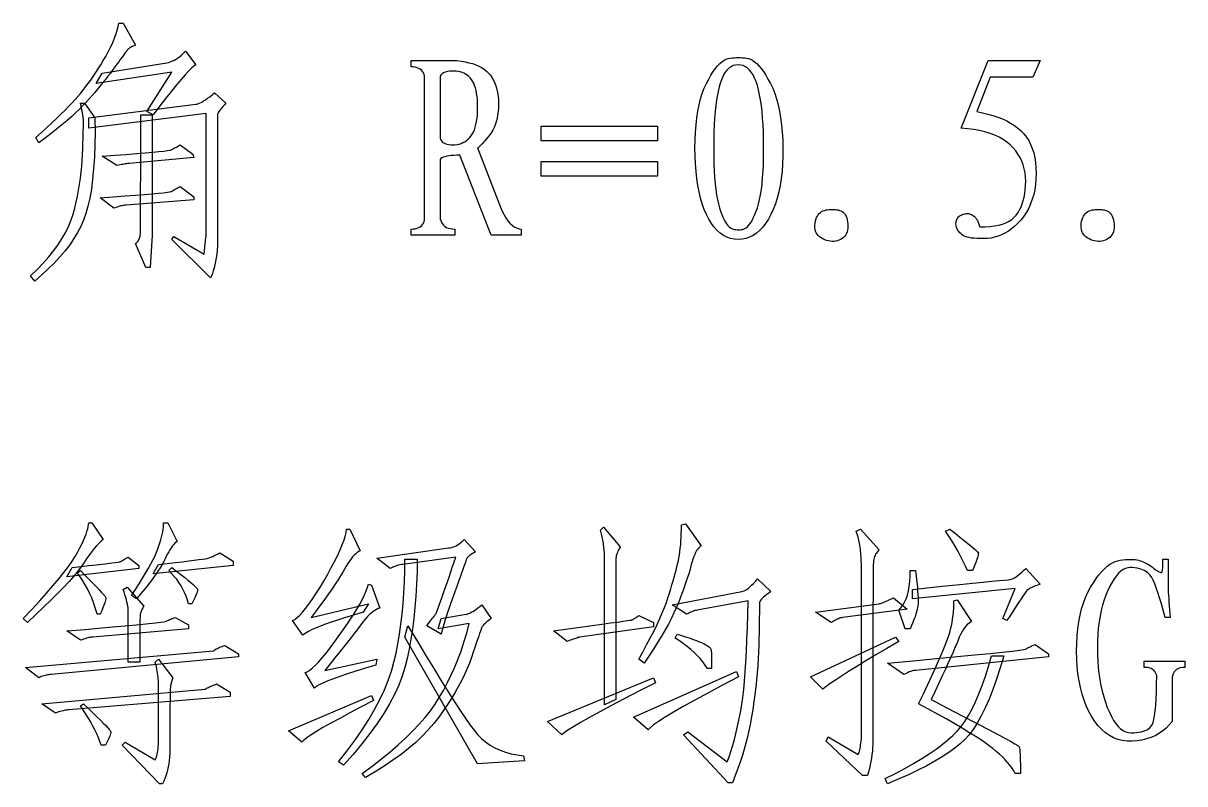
# Model space of a CAD drawing. Extents: x 0 to 420, y 0 to 297.
# Drawn here: x 263.8 to 283.43, y 85.24 to 98.1 of the extents above; entities that cross this region are included whole.
import ezdxf

# ---------------------------------------------------------------- set-up
doc = ezdxf.new("R2010")
doc.units = 0

msp = doc.modelspace()

# ---------------------------------------------------------------- linework, layer by layer
at = {"color": 7, "lineweight": 25}
for points in [[(264.06, 96.074), (264.007, 96.162), (264.103, 96.248), (264.193, 96.331), (264.278, 96.409), (264.357, 96.484), (264.431, 96.556), (264.5, 96.623), (264.563, 96.687), (264.62, 96.747), (264.673, 96.804), (264.719, 96.857), (264.763, 96.909), (264.807, 96.963), (264.85, 97.018), (264.894, 97.076), (264.937, 97.136), (264.98, 97.197), (265.023, 97.261), (265.065, 97.326), (265.108, 97.394), (265.15, 97.463), (265.191, 97.533), (265.228, 97.601), (265.262, 97.668), (265.293, 97.733), (265.321, 97.797), (265.346, 97.86), (265.368, 97.921), (265.386, 97.981), (265.401, 98.039), (265.414, 98.096), (265.484, 98.096), (265.695, 97.727), (265.671, 97.716), (265.649, 97.706), (265.629, 97.695), (265.61, 97.685), (265.594, 97.674), (265.579, 97.664), (265.566, 97.653), (265.554, 97.642), (265.545, 97.632), (265.537, 97.621), (265.528, 97.609), (265.516, 97.592), (265.501, 97.571), (265.483, 97.545), (265.462, 97.516), (265.437, 97.482), (265.41, 97.444), (265.379, 97.402), (265.345, 97.356), (265.308, 97.305), (265.269, 97.252), (265.228, 97.199), (265.187, 97.145), (265.144, 97.091), (265.099, 97.037), (265.054, 96.982), (265.007, 96.927), (264.959, 96.872), (264.91, 96.816), (264.86, 96.76), (264.806, 96.703), (264.746, 96.643), (264.681, 96.58), (264.61, 96.515), (264.532, 96.448), (264.45, 96.378), (264.361, 96.306), (264.266, 96.231), (264.166, 96.154)], [(265.888, 96.602), (266.31, 97.27), (265.027, 97.076), (265.132, 97.252), (266.222, 97.428), (266.251, 97.433), (266.28, 97.441), (266.31, 97.453), (266.34, 97.467), (266.372, 97.485), (266.404, 97.506), (266.436, 97.53), (266.47, 97.557), (266.504, 97.588), (266.539, 97.621), (266.714, 97.393), (266.682, 97.372), (266.641, 97.337), (266.59, 97.287), (266.532, 97.224), (266.464, 97.147), (266.387, 97.055), (266.302, 96.95), (266.208, 96.83), (266.105, 96.697), (265.994, 96.549)], [(270.845, 95.793), (270.845, 94.791), (270.854, 94.758), (270.866, 94.728), (270.882, 94.702), (270.901, 94.679), (270.924, 94.659), (270.951, 94.644), (270.981, 94.631), (271.014, 94.623), (271.051, 94.617), (271.091, 94.616), (271.091, 94.51), (270.353, 94.51), (270.353, 94.616), (270.39, 94.617), (270.424, 94.622), (270.455, 94.63), (270.482, 94.641), (270.507, 94.655), (270.528, 94.672), (270.546, 94.693), (270.561, 94.717), (270.573, 94.744), (270.582, 94.774), (270.582, 97.199), (270.573, 97.23), (270.561, 97.256), (270.546, 97.28), (270.528, 97.301), (270.507, 97.318), (270.482, 97.332), (270.455, 97.343), (270.424, 97.351), (270.39, 97.356), (270.353, 97.358), (270.353, 97.463), (271.126, 97.463), (271.198, 97.455), (271.266, 97.443), (271.33, 97.429), (271.389, 97.413), (271.445, 97.393), (271.497, 97.37), (271.544, 97.345), (271.588, 97.317), (271.627, 97.286), (271.663, 97.252), (271.694, 97.215), (271.723, 97.175), (271.748, 97.132), (271.769, 97.085), (271.788, 97.035), (271.803, 96.981), (271.815, 96.924), (271.823, 96.864), (271.828, 96.801), (271.83, 96.734), (271.828, 96.667), (271.824, 96.603), (271.816, 96.542), (271.806, 96.485), (271.792, 96.43), (271.776, 96.379), (271.756, 96.331), (271.734, 96.286), (271.709, 96.245), (271.68, 96.206), (271.651, 96.171), (271.624, 96.138), (271.599, 96.109), (271.576, 96.083), (271.555, 96.059), (271.536, 96.039), (271.518, 96.021), (271.503, 96.007), (271.49, 95.995), (271.478, 95.987), (271.865, 94.985), (271.894, 94.918), (271.924, 94.857), (271.955, 94.804), (271.988, 94.757), (272.023, 94.717), (272.059, 94.683), (272.096, 94.656), (272.135, 94.636), (272.175, 94.622), (272.216, 94.616), (272.216, 94.51), (271.707, 94.51), (271.179, 95.864), (271.125, 95.863), (271.076, 95.861), (271.031, 95.857), (270.991, 95.852), (270.955, 95.846), (270.924, 95.838), (270.897, 95.829), (270.875, 95.819), (270.858, 95.807)], [(276.426, 97.076), (276.465, 96.996), (276.499, 96.909), (276.53, 96.816), (276.557, 96.716), (276.58, 96.611), (276.599, 96.498), (276.615, 96.38), (276.626, 96.255), (276.634, 96.124), (276.637, 95.987), (276.637, 95.849), (276.632, 95.717), (276.623, 95.59), (276.609, 95.469), (276.591, 95.354), (276.569, 95.244), (276.542, 95.14), (276.511, 95.042), (276.475, 94.949), (276.435, 94.862), (276.392, 94.781), (276.345, 94.71), (276.297, 94.646), (276.245, 94.592), (276.191, 94.545), (276.134, 94.507), (276.075, 94.478), (276.013, 94.457), (275.949, 94.444), (275.881, 94.44), (275.814, 94.444), (275.75, 94.457), (275.689, 94.478), (275.631, 94.507), (275.576, 94.545), (275.524, 94.592), (275.475, 94.646), (275.429, 94.71), (275.385, 94.781), (275.345, 94.862), (275.308, 94.949), (275.276, 95.042), (275.247, 95.14), (275.221, 95.244), (275.2, 95.354), (275.183, 95.469), (275.169, 95.59), (275.16, 95.717), (275.154, 95.849), (275.152, 95.987), (275.154, 96.124), (275.16, 96.255), (275.169, 96.38), (275.183, 96.498), (275.2, 96.611), (275.221, 96.716), (275.247, 96.816), (275.276, 96.909), (275.308, 96.996), (275.345, 97.076), (275.384, 97.15), (275.422, 97.217), (275.46, 97.277), (275.497, 97.33), (275.534, 97.375), (275.571, 97.414), (275.607, 97.446), (275.643, 97.47), (275.679, 97.488), (275.714, 97.498), (275.749, 97.505), (275.784, 97.51), (275.819, 97.513), (275.854, 97.515), (275.888, 97.516), (275.922, 97.515), (275.956, 97.513), (275.99, 97.51), (276.024, 97.505), (276.057, 97.498), (276.091, 97.488), (276.125, 97.47), (276.16, 97.446), (276.196, 97.414), (276.233, 97.375), (276.27, 97.33), (276.308, 97.277), (276.347, 97.217), (276.386, 97.15)], [(275.565, 94.976), (275.584, 94.917), (275.604, 94.863), (275.625, 94.815), (275.645, 94.772), (275.666, 94.734), (275.687, 94.702), (275.709, 94.674), (275.731, 94.652), (275.753, 94.636), (275.776, 94.624), (275.799, 94.616), (275.821, 94.61), (275.844, 94.606), (275.866, 94.603), (275.888, 94.602), (275.91, 94.603), (275.932, 94.606), (275.953, 94.61), (275.974, 94.616), (275.996, 94.624), (276.017, 94.636), (276.038, 94.652), (276.059, 94.674), (276.08, 94.702), (276.101, 94.734), (276.122, 94.772), (276.143, 94.815), (276.164, 94.863), (276.185, 94.917), (276.207, 94.976), (276.227, 95.041), (276.245, 95.115), (276.26, 95.196), (276.274, 95.285), (276.286, 95.382), (276.295, 95.487), (276.303, 95.6), (276.308, 95.721), (276.311, 95.85), (276.312, 95.987), (276.311, 96.124), (276.308, 96.254), (276.303, 96.377), (276.295, 96.493), (276.286, 96.602), (276.274, 96.704), (276.26, 96.799), (276.245, 96.887), (276.227, 96.967), (276.207, 97.041), (276.184, 97.108), (276.16, 97.168), (276.133, 97.221), (276.104, 97.266), (276.073, 97.305), (276.039, 97.337), (276.003, 97.361), (275.965, 97.379), (275.924, 97.389), (275.881, 97.393), (275.839, 97.389), (275.798, 97.379), (275.761, 97.361), (275.725, 97.337), (275.692, 97.305), (275.662, 97.266), (275.634, 97.221), (275.609, 97.168), (275.586, 97.108), (275.565, 97.041), (275.547, 96.967), (275.53, 96.887), (275.516, 96.799), (275.503, 96.704), (275.492, 96.602), (275.484, 96.493), (275.477, 96.377), (275.472, 96.254), (275.469, 96.124), (275.468, 95.987), (275.469, 95.85), (275.472, 95.721), (275.477, 95.6), (275.484, 95.487), (275.492, 95.382), (275.503, 95.285), (275.516, 95.196), (275.53, 95.115), (275.547, 95.041)], [(280.742, 95.424), (280.739, 95.497), (280.731, 95.567), (280.718, 95.635), (280.7, 95.7), (280.676, 95.762), (280.647, 95.823), (280.612, 95.881), (280.573, 95.936), (280.528, 95.989), (280.478, 96.039), (280.422, 96.086), (280.361, 96.129), (280.293, 96.168), (280.219, 96.202), (280.14, 96.233), (280.054, 96.259), (279.962, 96.281), (279.865, 96.298), (279.761, 96.311), (279.652, 96.321), (280.109, 97.463), (280.988, 97.463), (280.865, 97.182), (280.144, 97.182), (279.916, 96.602), (280.012, 96.583), (280.103, 96.561), (280.189, 96.536), (280.271, 96.508), (280.348, 96.477), (280.421, 96.443), (280.488, 96.406), (280.551, 96.366), (280.609, 96.323), (280.663, 96.277), (280.711, 96.227), (280.754, 96.172), (280.793, 96.112), (280.826, 96.047), (280.854, 95.978), (280.877, 95.903), (280.895, 95.824), (280.907, 95.739), (280.915, 95.65), (280.917, 95.556), (280.915, 95.461), (280.907, 95.37), (280.895, 95.283), (280.877, 95.199), (280.854, 95.119), (280.826, 95.042), (280.793, 94.97), (280.754, 94.901), (280.711, 94.835), (280.663, 94.774), (280.611, 94.717), (280.558, 94.665), (280.504, 94.62), (280.449, 94.58), (280.392, 94.545), (280.335, 94.516), (280.276, 94.493), (280.215, 94.476), (280.154, 94.464), (280.091, 94.457), (280.03, 94.455), (279.973, 94.454), (279.92, 94.455), (279.872, 94.459), (279.828, 94.464), (279.788, 94.471), (279.752, 94.48), (279.72, 94.491), (279.693, 94.504), (279.669, 94.519), (279.649, 94.535), (279.631, 94.552), (279.616, 94.569), (279.602, 94.586), (279.59, 94.605), (279.581, 94.623), (279.573, 94.642), (279.568, 94.662), (279.565, 94.683), (279.564, 94.703), (279.565, 94.724), (279.567, 94.743), (279.572, 94.761), (279.578, 94.778), (279.586, 94.793), (279.596, 94.808), (279.607, 94.821), (279.62, 94.833), (279.635, 94.843), (279.652, 94.853), (279.669, 94.861), (279.687, 94.867), (279.705, 94.872), (279.722, 94.875), (279.74, 94.877), (279.757, 94.877), (279.775, 94.876), (279.792, 94.872), (279.81, 94.868), (279.828, 94.862), (279.845, 94.853), (279.861, 94.842), (279.877, 94.828), (279.892, 94.811), (279.907, 94.791), (279.92, 94.769), (279.933, 94.743), (279.946, 94.715), (279.957, 94.684), (279.968, 94.651), (280.057, 94.653), (280.139, 94.659), (280.216, 94.669), (280.286, 94.683), (280.351, 94.701), (280.409, 94.723), (280.462, 94.75), (280.508, 94.78), (280.549, 94.814), (280.583, 94.853), (280.614, 94.895), (280.64, 94.94), (280.664, 94.989), (280.685, 95.041), (280.702, 95.097), (280.716, 95.156), (280.727, 95.218), (280.735, 95.283), (280.74, 95.352)], [(271.373, 97.147), (271.351, 97.173), (271.327, 97.197), (271.301, 97.218), (271.274, 97.237), (271.245, 97.252), (271.214, 97.265), (271.182, 97.275), (271.148, 97.282), (271.112, 97.286), (271.074, 97.287), (271.037, 97.287), (271.003, 97.284), (270.972, 97.279), (270.944, 97.273), (270.92, 97.265), (270.899, 97.256), (270.881, 97.244), (270.866, 97.231), (270.854, 97.216), (270.845, 97.199), (270.845, 96.145), (270.854, 96.125), (270.865, 96.107), (270.879, 96.091), (270.896, 96.077), (270.916, 96.066), (270.938, 96.056), (270.963, 96.049), (270.991, 96.044), (271.022, 96.04), (271.056, 96.039), (271.094, 96.041), (271.13, 96.045), (271.165, 96.053), (271.198, 96.063), (271.23, 96.077), (271.26, 96.093), (271.288, 96.113), (271.315, 96.135), (271.34, 96.16), (271.364, 96.189), (271.385, 96.22), (271.405, 96.256), (271.422, 96.295), (271.437, 96.338), (271.449, 96.384), (271.46, 96.434), (271.468, 96.488), (271.473, 96.546), (271.477, 96.607), (271.478, 96.672), (271.477, 96.737), (271.474, 96.798), (271.469, 96.855), (271.461, 96.908), (271.452, 96.958), (271.44, 97.003), (271.426, 97.045), (271.411, 97.083), (271.393, 97.117)], [(266.855, 94.194), (266.858, 94.229), (266.862, 94.263), (266.866, 94.298), (266.869, 94.331), (266.873, 94.365), (266.876, 94.398), (266.88, 94.431), (266.883, 94.464), (266.887, 94.496), (266.89, 94.528), (266.89, 96.567), (264.904, 96.321), (264.904, 96.496), (266.714, 96.725), (266.737, 96.73), (266.761, 96.738), (266.787, 96.75), (266.816, 96.764), (266.846, 96.782), (266.879, 96.803), (266.914, 96.827), (266.951, 96.854), (266.99, 96.885), (267.031, 96.918), (267.224, 96.742), (267.197, 96.715), (267.173, 96.69), (267.152, 96.667), (267.134, 96.645), (267.119, 96.626), (267.106, 96.609), (267.096, 96.593), (267.089, 96.579), (267.085, 96.568), (267.083, 96.558), (267.083, 96.528), (267.083, 96.455), (267.083, 96.339), (267.083, 96.181), (267.083, 95.98), (267.083, 95.736), (267.083, 95.45), (267.083, 95.121), (267.083, 94.749), (267.083, 94.334), (267.076, 94.262), (267.067, 94.194), (267.058, 94.13), (267.047, 94.07), (267.035, 94.013), (267.022, 93.961), (267.008, 93.912), (266.993, 93.867), (266.978, 93.826), (266.96, 93.789), (266.31, 94.44), (266.345, 94.492)], [(264.64, 94.87), (264.667, 94.971), (264.691, 95.071), (264.713, 95.172), (264.733, 95.273), (264.75, 95.374), (264.765, 95.475), (264.777, 95.576), (264.786, 95.678), (264.794, 95.779), (264.798, 95.881), (264.802, 95.979), (264.805, 96.067), (264.807, 96.146), (264.81, 96.216), (264.812, 96.277), (264.813, 96.328), (264.814, 96.371), (264.815, 96.404), (264.816, 96.429), (264.816, 96.444), (264.815, 96.456), (264.814, 96.472), (264.811, 96.493), (264.807, 96.517), (264.803, 96.545), (264.797, 96.577), (264.79, 96.612), (264.782, 96.652), (264.773, 96.695), (264.763, 96.742), (264.833, 96.742), (265.009, 96.496), (265.01, 96.261), (265.007, 96.039), (264.999, 95.831), (264.987, 95.637), (264.97, 95.457), (264.948, 95.291), (264.922, 95.139), (264.891, 95), (264.856, 94.876), (264.816, 94.765), (264.77, 94.661), (264.715, 94.558), (264.653, 94.455), (264.582, 94.351), (264.504, 94.249), (264.417, 94.146), (264.323, 94.043), (264.22, 93.941), (264.109, 93.839), (263.99, 93.737), (263.919, 93.824), (264.031, 93.933), (264.134, 94.041), (264.228, 94.147), (264.313, 94.253), (264.39, 94.358), (264.457, 94.463), (264.516, 94.566), (264.566, 94.668), (264.608, 94.77)], [(265.695, 94.369), (265.708, 94.38), (265.72, 94.392), (265.731, 94.404), (265.741, 94.417), (265.75, 94.431), (265.757, 94.445), (265.763, 94.46), (265.768, 94.476), (265.772, 94.493), (265.774, 94.51), (265.776, 94.546), (265.777, 94.62), (265.778, 94.73), (265.78, 94.878), (265.781, 95.064), (265.781, 95.286), (265.782, 95.546), (265.782, 95.843), (265.783, 96.177), (265.783, 96.549), (265.976, 96.549), (265.976, 94.51), (265.941, 93.965), (265.871, 93.965)], [(272.55, 96.356), (274.519, 96.356), (274.519, 96.11), (272.55, 96.11)], [(265.132, 95.846), (265.346, 95.863), (265.539, 95.878), (265.709, 95.892), (265.858, 95.905), (265.985, 95.916), (266.09, 95.926), (266.173, 95.935), (266.235, 95.942), (266.275, 95.947), (266.292, 95.951), (266.3, 95.955), (266.31, 95.961), (266.321, 95.967), (266.335, 95.974), (266.35, 95.982), (266.366, 95.992), (266.385, 96.002), (266.405, 96.013), (266.427, 96.026), (266.451, 96.039), (266.662, 95.881), (266.679, 95.828), (265.589, 95.723), (265.575, 95.723), (265.558, 95.722), (265.541, 95.72), (265.522, 95.717), (265.501, 95.714), (265.48, 95.71), (265.456, 95.706), (265.432, 95.7), (265.406, 95.694), (265.378, 95.688)], [(272.55, 95.758), (274.519, 95.758), (274.519, 95.512), (272.55, 95.512)], [(265.097, 95.143), (265.318, 95.16), (265.516, 95.175), (265.692, 95.189), (265.845, 95.202), (265.976, 95.213), (266.084, 95.223), (266.17, 95.231), (266.233, 95.238), (266.274, 95.244), (266.292, 95.248), (266.3, 95.252), (266.31, 95.257), (266.321, 95.264), (266.335, 95.271), (266.35, 95.279), (266.366, 95.288), (266.385, 95.299), (266.405, 95.31), (266.427, 95.323), (266.451, 95.336), (266.679, 95.16), (266.679, 95.108), (265.537, 95.02), (265.522, 95.019), (265.506, 95.018), (265.488, 95.015), (265.469, 95.011), (265.449, 95.007), (265.427, 95.001), (265.404, 94.994), (265.379, 94.986), (265.353, 94.977), (265.326, 94.967)], [(277.613, 94.44), (277.585, 94.427), (277.556, 94.418), (277.527, 94.411), (277.497, 94.407), (277.468, 94.407), (277.438, 94.409), (277.407, 94.415), (277.377, 94.423), (277.345, 94.434), (277.314, 94.449), (277.284, 94.465), (277.258, 94.484), (277.236, 94.505), (277.217, 94.529), (277.202, 94.554), (277.191, 94.581), (277.183, 94.611), (277.179, 94.643), (277.179, 94.676), (277.182, 94.712), (277.188, 94.748), (277.197, 94.78), (277.207, 94.809), (277.22, 94.836), (277.235, 94.859), (277.252, 94.88), (277.271, 94.897), (277.292, 94.912), (277.315, 94.923), (277.34, 94.932), (277.367, 94.938), (277.393, 94.943), (277.419, 94.947), (277.444, 94.949), (277.47, 94.949), (277.495, 94.949), (277.521, 94.947), (277.546, 94.943), (277.571, 94.938), (277.595, 94.932), (277.619, 94.923), (277.64, 94.912), (277.66, 94.897), (277.677, 94.878), (277.692, 94.857), (277.705, 94.833), (277.716, 94.805), (277.725, 94.774), (277.731, 94.74), (277.736, 94.703), (277.738, 94.666), (277.737, 94.631), (277.732, 94.598), (277.725, 94.568), (277.714, 94.541), (277.7, 94.516), (277.683, 94.493), (277.663, 94.473), (277.639, 94.455)], [(282.113, 94.44), (282.085, 94.427), (282.056, 94.418), (282.027, 94.411), (281.997, 94.407), (281.968, 94.407), (281.938, 94.409), (281.907, 94.415), (281.877, 94.423), (281.845, 94.434), (281.814, 94.449), (281.784, 94.465), (281.758, 94.484), (281.736, 94.505), (281.717, 94.529), (281.702, 94.554), (281.691, 94.581), (281.683, 94.611), (281.679, 94.643), (281.679, 94.676), (281.682, 94.712), (281.688, 94.748), (281.697, 94.78), (281.707, 94.809), (281.72, 94.836), (281.735, 94.859), (281.752, 94.88), (281.771, 94.897), (281.792, 94.912), (281.815, 94.923), (281.84, 94.932), (281.867, 94.938), (281.893, 94.943), (281.919, 94.947), (281.944, 94.949), (281.97, 94.949), (281.995, 94.949), (282.021, 94.947), (282.046, 94.943), (282.071, 94.938), (282.095, 94.932), (282.119, 94.923), (282.14, 94.912), (282.16, 94.897), (282.177, 94.878), (282.192, 94.857), (282.205, 94.833), (282.216, 94.805), (282.225, 94.774), (282.231, 94.74), (282.236, 94.703), (282.238, 94.666), (282.237, 94.631), (282.232, 94.598), (282.225, 94.568), (282.214, 94.541), (282.2, 94.516), (282.183, 94.493), (282.163, 94.473), (282.139, 94.455)], [(264.816, 88.963), (264.772, 88.899), (264.716, 88.827), (264.649, 88.747), (264.571, 88.659), (264.482, 88.563), (264.381, 88.459), (264.27, 88.347), (264.147, 88.226), (264.012, 88.098), (263.867, 87.961), (263.796, 88.032), (263.939, 88.182), (264.07, 88.324), (264.19, 88.458), (264.298, 88.583), (264.396, 88.699), (264.483, 88.808), (264.559, 88.908), (264.623, 88.999), (264.677, 89.082), (264.719, 89.157), (264.754, 89.225), (264.786, 89.289), (264.813, 89.348), (264.837, 89.404), (264.858, 89.455), (264.874, 89.502), (264.887, 89.545), (264.896, 89.584), (264.902, 89.618), (264.904, 89.649), (264.957, 89.649), (265.15, 89.367), (265.121, 89.344), (265.092, 89.318), (265.061, 89.287), (265.029, 89.252), (264.996, 89.214), (264.962, 89.171), (264.927, 89.125), (264.891, 89.075), (264.854, 89.021)], [(265.625, 88.418), (265.692, 88.521), (265.755, 88.619), (265.812, 88.711), (265.865, 88.798), (265.912, 88.88), (265.955, 88.956), (265.992, 89.027), (266.024, 89.093), (266.051, 89.154), (266.073, 89.209), (266.091, 89.261), (266.108, 89.311), (266.122, 89.36), (266.135, 89.406), (266.145, 89.451), (266.154, 89.494), (266.161, 89.535), (266.166, 89.575), (266.168, 89.613), (266.169, 89.649), (266.24, 89.649), (266.398, 89.332), (266.377, 89.317), (266.356, 89.298), (266.335, 89.277), (266.315, 89.252), (266.295, 89.225), (266.275, 89.194), (266.255, 89.161), (266.235, 89.124), (266.215, 89.085), (266.196, 89.042), (266.174, 88.996), (266.146, 88.945), (266.112, 88.889), (266.072, 88.829), (266.027, 88.763), (265.975, 88.693), (265.918, 88.618), (265.855, 88.539), (265.787, 88.455), (265.712, 88.366)], [(269.632, 88.278), (269.544, 88.137), (269.379, 88.089), (269.228, 88.043), (269.091, 87.999), (268.968, 87.957), (268.859, 87.917), (268.764, 87.88), (268.683, 87.844), (268.616, 87.811), (268.564, 87.779), (268.525, 87.75), (268.349, 87.996), (268.386, 88.016), (268.426, 88.046), (268.47, 88.086), (268.518, 88.137), (268.569, 88.199), (268.623, 88.271), (268.681, 88.353), (268.743, 88.446), (268.808, 88.55), (268.876, 88.664), (268.944, 88.781), (269.004, 88.891), (269.059, 88.994), (269.107, 89.092), (269.149, 89.183), (269.184, 89.268), (269.214, 89.346), (269.236, 89.418), (269.253, 89.484), (269.263, 89.543), (269.316, 89.543), (269.492, 89.174), (269.467, 89.162), (269.442, 89.145), (269.416, 89.124), (269.39, 89.1), (269.364, 89.071), (269.338, 89.038), (269.311, 89.001), (269.284, 88.96), (269.256, 88.915), (269.228, 88.866), (269.197, 88.812), (269.161, 88.752), (269.118, 88.686), (269.071, 88.613), (269.017, 88.535), (268.958, 88.45), (268.893, 88.359), (268.823, 88.262), (268.747, 88.159), (268.666, 88.049)], [(273.623, 86.573), (273.623, 89.033), (273.622, 89.086), (273.62, 89.138), (273.616, 89.189), (273.611, 89.239), (273.605, 89.288), (273.597, 89.337), (273.588, 89.385), (273.578, 89.433), (273.566, 89.48), (273.552, 89.526), (273.605, 89.578), (273.886, 89.244), (273.873, 89.217), (273.861, 89.192), (273.85, 89.168), (273.841, 89.146), (273.833, 89.126), (273.827, 89.107), (273.822, 89.091), (273.819, 89.076), (273.817, 89.062), (273.816, 89.051), (273.816, 89.018), (273.816, 88.939), (273.816, 88.814), (273.816, 88.643), (273.816, 88.427), (273.816, 88.165), (273.816, 87.857), (273.816, 87.504), (273.816, 87.105), (273.816, 86.66)], [(274.871, 89.007), (274.881, 89.056), (274.89, 89.107), (274.897, 89.161), (274.904, 89.218), (274.91, 89.277), (274.915, 89.339), (274.919, 89.404), (274.921, 89.471), (274.923, 89.541), (274.923, 89.614), (274.994, 89.631), (275.257, 89.262), (275.237, 89.246), (275.217, 89.227), (275.198, 89.204), (275.18, 89.178), (275.163, 89.148), (275.147, 89.114), (275.131, 89.077), (275.117, 89.037), (275.103, 88.993), (275.09, 88.946), (275.077, 88.895), (275.062, 88.841), (275.045, 88.784), (275.026, 88.723), (275.005, 88.66), (274.982, 88.593), (274.957, 88.524), (274.93, 88.451), (274.901, 88.374), (274.871, 88.295), (274.836, 88.212), (274.797, 88.125), (274.752, 88.034), (274.702, 87.938), (274.646, 87.838), (274.586, 87.734), (274.52, 87.626), (274.449, 87.513), (274.372, 87.397), (274.291, 87.276), (274.203, 87.346), (274.274, 87.473), (274.34, 87.596), (274.402, 87.712), (274.459, 87.824), (274.51, 87.93), (274.557, 88.032), (274.599, 88.127), (274.636, 88.218), (274.668, 88.303), (274.695, 88.383), (274.719, 88.459), (274.741, 88.532), (274.762, 88.602), (274.782, 88.669), (274.8, 88.732), (274.817, 88.793), (274.833, 88.851), (274.847, 88.906), (274.859, 88.958)], [(277.912, 85.729), (277.918, 85.747), (277.925, 85.767), (277.931, 85.789), (277.937, 85.813), (277.942, 85.839), (277.947, 85.866), (277.952, 85.895), (277.957, 85.926), (277.961, 85.958), (277.964, 85.992), (277.964, 88.946), (277.963, 89.008), (277.961, 89.069), (277.956, 89.129), (277.95, 89.187), (277.942, 89.244), (277.933, 89.3), (277.921, 89.354), (277.908, 89.407), (277.893, 89.458), (277.876, 89.508), (277.947, 89.543), (278.263, 89.192), (278.246, 89.174), (278.231, 89.155), (278.218, 89.137), (278.206, 89.117), (278.195, 89.097), (278.186, 89.077), (278.179, 89.056), (278.173, 89.034), (278.169, 89.012), (278.167, 88.99), (278.165, 88.939), (278.163, 88.832), (278.162, 88.669), (278.161, 88.45), (278.16, 88.174), (278.159, 87.843), (278.159, 87.456), (278.158, 87.012), (278.158, 86.513), (278.158, 85.957), (278.157, 85.901), (278.154, 85.844), (278.15, 85.787), (278.144, 85.729), (278.136, 85.672), (278.126, 85.613), (278.115, 85.555), (278.101, 85.496), (278.087, 85.437), (278.07, 85.377), (277.982, 85.377), (277.367, 85.957), (277.402, 86.028)], [(279.757, 88.84), (279.728, 88.907), (279.698, 88.974), (279.665, 89.041), (279.631, 89.107), (279.595, 89.174), (279.557, 89.241), (279.517, 89.308), (279.476, 89.374), (279.433, 89.441), (279.388, 89.508), (279.458, 89.543), (279.549, 89.473), (279.63, 89.409), (279.701, 89.352), (279.764, 89.301), (279.817, 89.258), (279.86, 89.221), (279.895, 89.19), (279.92, 89.166), (279.935, 89.149), (279.942, 89.139), (279.943, 89.13), (279.941, 89.116), (279.937, 89.097), (279.931, 89.074), (279.922, 89.047), (279.911, 89.014), (279.898, 88.978), (279.883, 88.936), (279.865, 88.891), (279.845, 88.84)], [(270.986, 89.227), (271.011, 89.228), (271.036, 89.232), (271.061, 89.239), (271.087, 89.249), (271.113, 89.262), (271.14, 89.277), (271.167, 89.296), (271.194, 89.317), (271.222, 89.341), (271.25, 89.367), (271.443, 89.157), (271.416, 89.143), (271.392, 89.129), (271.37, 89.115), (271.35, 89.102), (271.333, 89.088), (271.318, 89.075), (271.306, 89.062), (271.297, 89.05), (271.289, 89.037), (271.285, 89.025), (271.28, 89.008), (271.271, 88.983), (271.26, 88.95), (271.245, 88.908), (271.228, 88.858), (271.207, 88.799), (271.183, 88.732), (271.155, 88.656), (271.125, 88.572), (271.091, 88.48), (271.057, 88.386), (271.026, 88.297), (270.997, 88.213), (270.97, 88.134), (270.946, 88.06), (270.925, 87.991), (270.906, 87.928), (270.889, 87.869), (270.875, 87.816), (270.863, 87.768), (270.617, 87.908), (270.64, 87.939), (270.662, 87.967), (270.682, 87.992), (270.7, 88.015), (270.716, 88.036), (270.73, 88.054), (270.742, 88.07), (270.752, 88.083), (270.76, 88.094), (270.766, 88.102), (270.774, 88.118), (270.788, 88.152), (270.808, 88.204), (270.834, 88.273), (270.865, 88.361), (270.902, 88.467), (270.945, 88.59), (270.994, 88.732), (271.048, 88.891), (271.109, 89.069), (270.212, 88.946), (270.188, 88.942), (270.165, 88.937), (270.142, 88.932), (270.12, 88.926), (270.098, 88.919), (270.077, 88.912), (270.057, 88.904), (270.038, 88.895), (270.019, 88.885), (270.001, 88.875), (269.773, 89.051)], [(264.623, 88.893), (264.773, 88.91), (264.908, 88.925), (265.028, 88.938), (265.132, 88.951), (265.22, 88.961), (265.293, 88.97), (265.351, 88.977), (265.393, 88.983), (265.42, 88.987), (265.431, 88.99), (265.436, 88.992), (265.442, 88.996), (265.451, 89), (265.462, 89.006), (265.475, 89.014), (265.49, 89.022), (265.507, 89.032), (265.527, 89.043), (265.548, 89.055), (265.572, 89.069), (265.748, 88.928), (265.748, 88.875), (264.535, 88.735)], [(267.347, 88.998), (267.347, 88.928), (265.994, 88.787), (266.082, 88.946), (266.232, 88.962), (266.368, 88.978), (266.49, 88.992), (266.596, 89.005), (266.688, 89.016), (266.765, 89.026), (266.827, 89.034), (266.875, 89.041), (266.907, 89.047), (266.925, 89.051), (266.937, 89.055), (266.95, 89.06), (266.965, 89.066), (266.982, 89.074), (267, 89.082), (267.02, 89.091), (267.042, 89.102), (267.066, 89.113), (267.091, 89.125), (267.119, 89.139)], [(270.458, 89.033), (270.453, 88.819), (270.444, 88.612), (270.432, 88.411), (270.416, 88.218), (270.397, 88.032), (270.374, 87.852), (270.348, 87.68), (270.318, 87.515), (270.284, 87.357), (270.248, 87.205), (270.202, 87.056), (270.144, 86.903), (270.073, 86.747), (269.989, 86.587), (269.892, 86.423), (269.781, 86.256), (269.658, 86.086), (269.522, 85.912), (269.373, 85.734), (269.21, 85.553), (269.123, 85.606), (269.268, 85.79), (269.402, 85.971), (269.525, 86.149), (269.636, 86.323), (269.736, 86.493), (269.824, 86.66), (269.901, 86.824), (269.966, 86.984), (270.02, 87.14), (270.063, 87.293), (270.098, 87.447), (270.129, 87.605), (270.157, 87.767), (270.181, 87.934), (270.201, 88.106), (270.218, 88.283), (270.231, 88.463), (270.24, 88.649), (270.246, 88.839), (270.248, 89.033)], [(282.297, 89.007), (282.34, 89.015), (282.382, 89.022), (282.421, 89.026), (282.459, 89.03), (282.495, 89.031), (282.529, 89.031), (282.562, 89.03), (282.593, 89.027), (282.622, 89.022), (282.649, 89.016), (282.675, 89.008), (282.701, 88.999), (282.727, 88.989), (282.753, 88.978), (282.779, 88.965), (282.804, 88.952), (282.829, 88.937), (282.854, 88.92), (282.879, 88.903), (282.904, 88.884), (282.927, 88.866), (282.949, 88.85), (282.968, 88.837), (282.985, 88.826), (283, 88.818), (283.013, 88.812), (283.024, 88.809), (283.033, 88.808), (283.04, 88.81), (283.044, 88.814), (283.048, 88.821), (283.051, 88.831), (283.053, 88.845), (283.056, 88.862), (283.058, 88.882), (283.059, 88.906), (283.06, 88.932), (283.061, 88.963), (283.062, 88.996), (283.062, 89.033), (283.15, 89.033), (283.15, 88.995), (283.15, 88.955), (283.15, 88.915), (283.15, 88.875), (283.15, 88.834), (283.15, 88.792), (283.15, 88.75), (283.15, 88.707), (283.15, 88.664), (283.15, 88.62), (283.15, 88.575), (283.151, 88.527), (283.153, 88.477), (283.156, 88.424), (283.159, 88.368), (283.163, 88.309), (283.167, 88.248), (283.172, 88.184), (283.178, 88.118), (283.185, 88.049), (283.097, 88.049), (283.066, 88.17), (283.036, 88.281), (283.006, 88.381), (282.978, 88.471), (282.95, 88.55), (282.923, 88.619), (282.897, 88.677), (282.872, 88.724), (282.848, 88.761), (282.825, 88.787), (282.801, 88.807), (282.775, 88.825), (282.748, 88.841), (282.719, 88.855), (282.688, 88.866), (282.656, 88.876), (282.622, 88.883), (282.586, 88.889), (282.548, 88.892), (282.508, 88.893), (282.468, 88.889), (282.428, 88.877), (282.389, 88.858), (282.351, 88.831), (282.313, 88.796), (282.275, 88.754), (282.238, 88.703), (282.202, 88.645), (282.166, 88.58), (282.13, 88.506), (282.097, 88.427), (282.067, 88.344), (282.041, 88.257), (282.018, 88.166), (281.999, 88.071), (281.983, 87.972), (281.97, 87.87), (281.962, 87.764), (281.956, 87.653), (281.955, 87.539), (281.956, 87.425), (281.961, 87.313), (281.97, 87.205), (281.981, 87.099), (281.996, 86.997), (282.015, 86.897), (282.036, 86.8), (282.061, 86.707), (282.09, 86.616), (282.122, 86.529), (282.156, 86.447), (282.191, 86.374), (282.228, 86.309), (282.266, 86.253), (282.306, 86.206), (282.347, 86.167), (282.39, 86.137), (282.434, 86.115), (282.479, 86.102), (282.526, 86.098), (282.572, 86.099), (282.615, 86.102), (282.656, 86.107), (282.693, 86.115), (282.728, 86.124), (282.76, 86.136), (282.789, 86.15), (282.816, 86.165), (282.839, 86.183), (282.86, 86.203), (282.878, 86.231), (282.895, 86.272), (282.909, 86.325), (282.922, 86.392), (282.932, 86.471), (282.941, 86.564), (282.948, 86.67), (282.953, 86.788), (282.956, 86.92), (282.957, 87.065), (282.948, 87.091), (282.937, 87.115), (282.923, 87.136), (282.906, 87.155), (282.886, 87.17), (282.864, 87.183), (282.838, 87.193), (282.81, 87.2), (282.779, 87.204), (282.746, 87.205), (282.746, 87.311), (283.431, 87.311), (283.431, 87.205), (283.397, 87.204), (283.366, 87.199), (283.338, 87.191), (283.313, 87.18), (283.291, 87.166), (283.271, 87.148), (283.254, 87.128), (283.24, 87.104), (283.229, 87.077), (283.22, 87.047), (283.22, 86.291), (283.169, 86.231), (283.114, 86.177), (283.056, 86.128), (282.994, 86.086), (282.928, 86.05), (282.858, 86.019), (282.785, 85.995), (282.708, 85.976), (282.628, 85.964), (282.543, 85.957), (282.459, 85.958), (282.378, 85.968), (282.301, 85.987), (282.227, 86.015), (282.157, 86.052), (282.09, 86.098), (282.027, 86.152), (281.967, 86.216), (281.911, 86.289), (281.858, 86.37), (281.809, 86.459), (281.766, 86.552), (281.728, 86.651), (281.695, 86.754), (281.667, 86.863), (281.644, 86.976), (281.626, 87.094), (281.613, 87.217), (281.606, 87.345), (281.603, 87.478), (281.605, 87.61), (281.613, 87.738), (281.624, 87.859), (281.641, 87.976), (281.662, 88.086), (281.688, 88.192), (281.719, 88.292), (281.755, 88.386), (281.795, 88.475), (281.84, 88.559), (281.888, 88.636), (281.935, 88.706), (281.981, 88.769), (282.027, 88.825), (282.073, 88.873), (282.119, 88.914), (282.164, 88.948), (282.209, 88.975), (282.253, 88.995)], [(264.763, 88.84), (264.843, 88.76), (264.915, 88.687), (264.979, 88.622), (265.035, 88.564), (265.082, 88.515), (265.121, 88.473), (265.151, 88.439), (265.174, 88.413), (265.188, 88.394), (265.194, 88.383), (265.194, 88.374), (265.193, 88.361), (265.189, 88.343), (265.183, 88.321), (265.174, 88.295), (265.163, 88.265), (265.15, 88.231), (265.135, 88.192), (265.117, 88.149), (265.097, 88.102), (265.044, 88.102), (265.025, 88.175), (265.003, 88.248), (264.977, 88.32), (264.949, 88.392), (264.917, 88.462), (264.882, 88.532), (264.844, 88.601), (264.803, 88.67), (264.758, 88.738), (264.71, 88.805)], [(266.31, 88.893), (266.39, 88.832), (266.462, 88.777), (266.526, 88.727), (266.581, 88.682), (266.629, 88.642), (266.668, 88.608), (266.698, 88.579), (266.721, 88.555), (266.735, 88.537), (266.741, 88.524), (266.741, 88.512), (266.74, 88.497), (266.736, 88.479), (266.729, 88.459), (266.721, 88.436), (266.71, 88.41), (266.697, 88.381), (266.682, 88.349), (266.664, 88.315), (266.644, 88.278), (266.591, 88.278), (266.572, 88.343), (266.55, 88.407), (266.524, 88.469), (266.496, 88.528), (266.464, 88.585), (266.429, 88.64), (266.391, 88.694), (266.349, 88.744), (266.305, 88.793), (266.257, 88.84)], [(278.922, 88.278), (278.919, 88.248), (278.914, 88.216), (278.907, 88.181), (278.897, 88.143), (278.885, 88.102), (278.871, 88.058), (278.854, 88.012), (278.835, 87.963), (278.814, 87.911), (278.791, 87.856), (278.703, 87.856), (278.597, 88.172), (278.634, 88.21), (278.667, 88.255), (278.696, 88.306), (278.721, 88.363), (278.742, 88.427), (278.76, 88.497), (278.773, 88.573), (278.783, 88.656), (278.789, 88.745), (278.791, 88.84), (278.878, 88.84), (278.888, 88.759), (278.897, 88.683), (278.905, 88.612), (278.911, 88.548), (278.916, 88.489), (278.92, 88.435), (278.922, 88.387), (278.923, 88.345), (278.923, 88.309)], [(278.826, 88.524), (279.124, 88.554), (279.392, 88.581), (279.631, 88.605), (279.841, 88.626), (280.021, 88.645), (280.171, 88.66), (280.292, 88.672), (280.384, 88.681), (280.446, 88.687), (280.478, 88.691), (280.496, 88.694), (280.517, 88.701), (280.539, 88.711), (280.562, 88.724), (280.588, 88.741), (280.615, 88.761), (280.644, 88.785), (280.675, 88.812), (280.707, 88.842), (280.742, 88.875), (280.988, 88.612), (280.957, 88.601), (280.929, 88.591), (280.902, 88.581), (280.878, 88.571), (280.856, 88.561), (280.836, 88.551), (280.818, 88.542), (280.802, 88.533), (280.788, 88.524), (280.777, 88.515), (280.764, 88.502), (280.746, 88.48), (280.723, 88.45), (280.695, 88.411), (280.663, 88.363), (280.625, 88.307), (280.582, 88.242), (280.535, 88.169), (280.483, 88.087), (280.425, 87.996), (280.355, 88.032), (280.566, 88.541), (278.826, 88.366)], [(265.572, 87.293), (265.572, 88.155), (265.571, 88.18), (265.568, 88.209), (265.564, 88.239), (265.558, 88.273), (265.55, 88.308), (265.54, 88.347), (265.529, 88.387), (265.516, 88.43), (265.501, 88.476), (265.484, 88.524), (265.554, 88.559), (265.835, 88.242), (265.825, 88.225), (265.816, 88.209), (265.808, 88.193), (265.8, 88.178), (265.794, 88.163), (265.788, 88.15), (265.783, 88.137), (265.779, 88.124), (265.776, 88.113), (265.774, 88.102), (265.772, 88.084), (265.771, 88.053), (265.769, 88.007), (265.768, 87.947), (265.767, 87.873), (265.767, 87.785), (265.766, 87.683), (265.766, 87.567), (265.765, 87.437), (265.765, 87.293)], [(269.755, 87.241), (269.58, 87.189), (269.421, 87.141), (269.278, 87.095), (269.151, 87.052), (269.039, 87.012), (268.943, 86.975), (268.863, 86.94), (268.799, 86.909), (268.751, 86.88), (268.718, 86.854), (268.56, 87.117), (268.594, 87.13), (268.634, 87.154), (268.68, 87.19), (268.73, 87.237), (268.786, 87.295), (268.848, 87.365), (268.915, 87.447), (268.988, 87.539), (269.066, 87.643), (269.149, 87.759), (269.231, 87.877), (269.306, 87.987), (269.373, 88.09), (269.433, 88.187), (269.485, 88.275), (269.53, 88.357), (269.567, 88.432), (269.596, 88.499), (269.618, 88.559), (269.632, 88.612), (269.685, 88.594), (269.826, 88.207), (269.797, 88.198), (269.768, 88.186), (269.739, 88.169), (269.709, 88.148), (269.678, 88.124), (269.647, 88.096), (269.616, 88.063), (269.584, 88.027), (269.551, 87.987), (269.518, 87.944), (269.482, 87.895), (269.44, 87.839), (269.392, 87.776), (269.338, 87.707), (269.279, 87.632), (269.213, 87.549), (269.142, 87.46), (269.065, 87.364), (268.983, 87.262), (268.894, 87.153), (269.773, 87.346)], [(275.697, 85.606), (275.728, 85.691), (275.757, 85.78), (275.785, 85.871), (275.812, 85.964), (275.837, 86.061), (275.861, 86.159), (275.884, 86.261), (275.905, 86.365), (275.925, 86.472), (275.943, 86.581), (275.96, 86.698), (275.975, 86.828), (275.989, 86.971), (276.002, 87.127), (276.013, 87.295), (276.023, 87.477), (276.031, 87.671), (276.038, 87.878), (276.044, 88.098), (276.048, 88.33), (275.187, 88.172), (275.169, 88.168), (275.152, 88.164), (275.134, 88.158), (275.117, 88.152), (275.099, 88.146), (275.082, 88.138), (275.064, 88.13), (275.046, 88.122), (275.029, 88.112), (275.011, 88.102), (274.765, 88.26), (275.943, 88.489), (275.961, 88.491), (275.982, 88.497), (276.004, 88.508), (276.027, 88.522), (276.053, 88.541), (276.08, 88.564), (276.109, 88.592), (276.14, 88.624), (276.172, 88.659), (276.207, 88.699), (276.435, 88.489), (276.398, 88.461), (276.365, 88.436), (276.336, 88.412), (276.311, 88.39), (276.29, 88.37), (276.273, 88.351), (276.259, 88.335), (276.249, 88.32), (276.244, 88.307), (276.242, 88.295), (276.242, 88.28), (276.241, 88.254), (276.241, 88.218), (276.24, 88.173), (276.24, 88.117), (276.239, 88.052), (276.237, 87.976), (276.236, 87.89), (276.235, 87.794), (276.233, 87.689), (276.23, 87.577), (276.226, 87.464), (276.22, 87.349), (276.212, 87.232), (276.202, 87.113), (276.191, 86.993), (276.178, 86.87), (276.163, 86.747), (276.146, 86.621), (276.127, 86.493), (276.107, 86.366), (276.083, 86.239), (276.056, 86.112), (276.026, 85.987), (275.993, 85.863), (275.958, 85.739), (275.919, 85.617), (275.877, 85.495), (275.832, 85.374), (275.785, 85.254), (275.714, 85.254), (274.958, 86.063), (275.029, 86.116)], [(278.509, 88.383), (278.738, 88.19), (277.648, 88.049), (277.63, 88.045), (277.612, 88.04), (277.594, 88.034), (277.575, 88.027), (277.556, 88.018), (277.536, 88.009), (277.516, 87.999), (277.496, 87.987), (277.475, 87.975), (277.455, 87.961), (277.191, 88.137), (278.263, 88.278), (278.278, 88.282), (278.296, 88.287), (278.315, 88.294), (278.336, 88.303), (278.36, 88.313), (278.386, 88.324), (278.413, 88.337), (278.443, 88.351), (278.475, 88.366)], [(270.819, 86.362), (270.735, 86.253), (270.643, 86.146), (270.541, 86.041), (270.431, 85.937), (270.311, 85.834), (270.183, 85.733), (270.046, 85.633), (269.899, 85.535), (269.744, 85.438), (269.58, 85.342), (269.527, 85.412), (269.694, 85.535), (269.852, 85.656), (269.999, 85.776), (270.137, 85.895), (270.265, 86.012), (270.383, 86.129), (270.492, 86.244), (270.59, 86.357), (270.679, 86.47), (270.757, 86.581), (270.83, 86.695), (270.899, 86.813), (270.965, 86.936), (271.027, 87.065), (271.087, 87.199), (271.143, 87.338), (271.197, 87.481), (271.247, 87.63), (271.294, 87.784), (271.337, 87.944), (270.81, 87.856), (270.863, 88.032), (271.285, 88.102), (271.303, 88.107), (271.323, 88.114), (271.345, 88.123), (271.369, 88.136), (271.395, 88.15), (271.422, 88.167), (271.451, 88.187), (271.482, 88.209), (271.514, 88.233), (271.548, 88.26), (271.707, 88.032), (271.68, 88.011), (271.655, 87.992), (271.633, 87.974), (271.614, 87.957), (271.597, 87.941), (271.582, 87.927), (271.57, 87.914), (271.56, 87.902), (271.553, 87.892), (271.548, 87.882), (271.543, 87.869), (271.536, 87.848), (271.525, 87.818), (271.512, 87.779), (271.496, 87.733), (271.477, 87.677), (271.455, 87.614), (271.43, 87.542), (271.403, 87.461), (271.373, 87.372), (271.339, 87.278), (271.3, 87.183), (271.256, 87.086), (271.208, 86.987), (271.155, 86.887), (271.097, 86.785), (271.035, 86.681), (270.968, 86.576), (270.896, 86.47)], [(278.931, 86.59), (279.012, 86.76), (279.087, 86.917), (279.154, 87.063), (279.215, 87.196), (279.27, 87.317), (279.317, 87.426), (279.358, 87.523), (279.392, 87.608), (279.42, 87.681), (279.441, 87.741), (279.458, 87.796), (279.473, 87.852), (279.486, 87.909), (279.497, 87.966), (279.507, 88.025), (279.515, 88.084), (279.521, 88.144), (279.525, 88.206), (279.528, 88.268), (279.529, 88.33), (279.582, 88.348), (279.828, 87.979), (279.803, 87.966), (279.779, 87.949), (279.755, 87.928), (279.732, 87.903), (279.709, 87.873), (279.686, 87.84), (279.664, 87.802), (279.642, 87.759), (279.62, 87.713), (279.599, 87.662), (279.576, 87.605), (279.547, 87.538), (279.514, 87.461), (279.475, 87.376), (279.432, 87.28), (279.384, 87.175), (279.331, 87.061), (279.273, 86.937), (279.21, 86.803), (279.142, 86.66), (279.42, 86.516), (279.668, 86.387), (279.889, 86.272), (280.08, 86.171), (280.243, 86.085), (280.377, 86.013), (280.483, 85.955), (280.56, 85.912), (280.608, 85.884), (280.627, 85.869), (280.632, 85.859), (280.637, 85.84), (280.641, 85.814), (280.644, 85.779), (280.647, 85.738), (280.65, 85.688), (280.651, 85.631), (280.653, 85.566), (280.654, 85.493), (280.654, 85.412), (280.566, 85.412), (280.539, 85.458), (280.509, 85.504), (280.475, 85.55), (280.437, 85.597), (280.395, 85.643), (280.349, 85.69), (280.299, 85.737), (280.245, 85.784), (280.188, 85.831), (280.126, 85.878), (280.058, 85.928), (279.977, 85.983), (279.886, 86.042), (279.783, 86.106), (279.669, 86.175), (279.544, 86.248), (279.408, 86.327), (279.26, 86.41), (279.101, 86.498)], [(266.591, 87.856), (264.974, 87.715), (264.959, 87.715), (264.943, 87.713), (264.926, 87.71), (264.907, 87.707), (264.886, 87.702), (264.864, 87.696), (264.841, 87.689), (264.817, 87.681), (264.791, 87.672), (264.763, 87.662), (264.535, 87.821), (264.846, 87.847), (265.124, 87.872), (265.371, 87.894), (265.585, 87.913), (265.767, 87.93), (265.917, 87.945), (266.035, 87.957), (266.121, 87.967), (266.174, 87.974), (266.196, 87.979), (266.202, 87.983), (266.211, 87.987), (266.222, 87.993), (266.235, 87.998), (266.251, 88.005), (266.269, 88.013), (266.289, 88.021), (266.311, 88.029), (266.336, 88.039), (266.363, 88.049), (266.591, 87.926)], [(272.761, 87.821), (273.002, 87.854), (273.219, 87.884), (273.411, 87.911), (273.578, 87.934), (273.721, 87.955), (273.84, 87.971), (273.934, 87.985), (274.004, 87.995), (274.05, 88.002), (274.071, 88.005), (274.08, 88.008), (274.09, 88.011), (274.101, 88.016), (274.113, 88.022), (274.126, 88.029), (274.139, 88.038), (274.154, 88.048), (274.169, 88.059), (274.185, 88.071), (274.203, 88.084), (274.449, 87.961), (274.449, 87.891), (273.201, 87.715), (273.186, 87.711), (273.17, 87.707), (273.152, 87.701), (273.133, 87.695), (273.113, 87.689), (273.091, 87.681), (273.068, 87.673), (273.043, 87.664), (273.017, 87.655), (272.99, 87.645)], [(272.251, 85.711), (272.269, 85.623), (271.478, 85.571), (270.248, 87.715), (270.3, 87.908), (270.46, 87.641), (270.609, 87.393), (270.748, 87.166), (270.875, 86.959), (270.992, 86.772), (271.099, 86.606), (271.194, 86.46), (271.279, 86.333), (271.353, 86.228), (271.417, 86.142), (271.477, 86.07), (271.543, 86.004), (271.613, 85.944), (271.689, 85.892), (271.77, 85.845), (271.856, 85.805), (271.947, 85.772), (272.044, 85.745), (272.145, 85.725)], [(274.818, 87.698), (274.853, 87.768), (274.908, 87.751), (274.96, 87.734), (275.009, 87.717), (275.056, 87.702), (275.099, 87.687), (275.14, 87.672), (275.178, 87.658), (275.213, 87.644), (275.245, 87.631), (275.275, 87.618), (275.302, 87.606), (275.326, 87.594), (275.347, 87.582), (275.366, 87.571), (275.383, 87.559), (275.396, 87.548), (275.407, 87.537), (275.416, 87.526), (275.421, 87.515), (275.424, 87.504), (275.426, 87.492), (275.427, 87.475), (275.429, 87.454), (275.43, 87.428), (275.431, 87.399), (275.432, 87.365), (275.432, 87.327), (275.433, 87.285), (275.433, 87.238), (275.433, 87.188), (275.363, 87.188), (275.326, 87.243), (275.285, 87.298), (275.24, 87.352), (275.191, 87.404), (275.139, 87.456), (275.082, 87.506), (275.022, 87.556), (274.958, 87.604), (274.89, 87.651)], [(264.06, 87.03), (263.832, 87.205), (267.013, 87.487), (267.028, 87.497), (267.043, 87.507), (267.06, 87.517), (267.078, 87.526), (267.097, 87.535), (267.117, 87.544), (267.137, 87.552), (267.159, 87.56), (267.182, 87.567), (267.207, 87.574), (267.435, 87.434), (267.435, 87.381), (264.271, 87.082), (264.25, 87.082), (264.229, 87.08), (264.208, 87.078), (264.187, 87.074), (264.166, 87.069), (264.144, 87.063), (264.123, 87.056), (264.102, 87.049), (264.081, 87.04)], [(278.597, 87.645), (278.395, 87.526), (278.208, 87.416), (278.039, 87.314), (277.886, 87.22), (277.749, 87.135), (277.629, 87.058), (277.525, 86.99), (277.438, 86.93), (277.368, 86.879), (277.314, 86.836), (277.103, 87.047), (278.544, 87.715)], [(278.685, 87.082), (278.404, 87.276), (278.842, 87.316), (279.234, 87.353), (279.581, 87.386), (279.883, 87.415), (280.14, 87.44), (280.351, 87.462), (280.517, 87.481), (280.637, 87.495), (280.712, 87.506), (280.742, 87.513), (280.75, 87.519), (280.759, 87.525), (280.771, 87.531), (280.784, 87.538), (280.799, 87.546), (280.816, 87.554), (280.834, 87.563), (280.854, 87.572), (280.876, 87.582), (280.9, 87.592), (281.128, 87.434), (281.128, 87.381), (278.878, 87.153), (278.864, 87.152), (278.848, 87.15), (278.831, 87.146), (278.814, 87.141), (278.795, 87.135), (278.775, 87.127), (278.754, 87.118), (278.732, 87.108), (278.709, 87.096)], [(279.713, 85.984), (279.635, 85.911), (279.546, 85.838), (279.444, 85.765), (279.331, 85.691), (279.206, 85.617), (279.069, 85.542), (278.92, 85.466), (278.76, 85.39), (278.588, 85.314), (278.404, 85.237), (278.369, 85.324), (278.539, 85.412), (278.698, 85.497), (278.847, 85.581), (278.985, 85.663), (279.111, 85.744), (279.227, 85.823), (279.332, 85.901), (279.426, 85.977), (279.509, 86.051), (279.582, 86.124), (279.647, 86.202), (279.712, 86.291), (279.774, 86.39), (279.835, 86.501), (279.894, 86.623), (279.951, 86.756), (280.006, 86.9), (280.06, 87.055), (280.112, 87.221), (280.162, 87.399), (280.373, 87.399), (280.312, 87.195), (280.251, 87.005), (280.188, 86.828), (280.124, 86.666), (280.058, 86.518), (279.992, 86.383), (279.924, 86.262), (279.855, 86.156), (279.785, 86.063)], [(266.284, 86.871), (266.282, 86.847), (266.281, 86.804), (266.279, 86.741), (266.278, 86.658), (266.277, 86.555), (266.276, 86.433), (266.276, 86.291), (266.275, 86.129), (266.275, 85.947), (266.275, 85.746), (266.271, 85.687), (266.264, 85.63), (266.256, 85.575), (266.247, 85.521), (266.235, 85.47), (266.222, 85.419), (266.207, 85.371), (266.191, 85.324), (266.172, 85.28), (266.152, 85.237), (266.099, 85.237), (265.466, 85.887), (265.519, 85.94), (266.029, 85.641), (266.039, 85.663), (266.048, 85.687), (266.056, 85.712), (266.063, 85.739), (266.068, 85.768), (266.073, 85.799), (266.077, 85.832), (266.079, 85.866), (266.081, 85.902), (266.082, 85.94), (266.082, 86.959), (266.081, 86.985), (266.079, 87.012), (266.077, 87.041), (266.073, 87.072), (266.068, 87.104), (266.063, 87.139), (266.056, 87.175), (266.048, 87.212), (266.039, 87.252), (266.029, 87.293), (266.082, 87.346), (266.328, 87.03), (266.321, 87.012), (266.315, 86.995), (266.309, 86.978), (266.304, 86.962), (266.299, 86.946), (266.295, 86.93), (266.291, 86.915), (266.288, 86.9), (266.286, 86.886)], [(272.902, 86.063), (272.656, 86.291), (274.449, 87.03), (274.484, 86.942), (274.205, 86.8), (273.954, 86.67), (273.729, 86.552), (273.53, 86.447), (273.359, 86.353), (273.214, 86.271), (273.096, 86.201), (273.005, 86.143), (272.94, 86.097)], [(275.89, 87.047), (275.615, 86.902), (275.368, 86.769), (275.147, 86.649), (274.954, 86.541), (274.787, 86.445), (274.648, 86.362), (274.535, 86.29), (274.45, 86.232), (274.392, 86.185), (274.361, 86.151), (274.115, 86.362), (275.855, 87.135)], [(264.113, 86.59), (266.873, 86.836), (266.89, 86.847), (266.908, 86.857), (266.927, 86.866), (266.946, 86.876), (266.965, 86.885), (266.984, 86.893), (267.004, 86.901), (267.024, 86.909), (267.045, 86.917), (267.066, 86.924), (267.294, 86.783), (267.294, 86.713), (264.57, 86.485), (264.552, 86.484), (264.533, 86.483), (264.512, 86.48), (264.491, 86.476), (264.469, 86.471), (264.445, 86.466), (264.421, 86.459), (264.395, 86.451), (264.369, 86.442), (264.341, 86.432)], [(265.115, 85.887), (265.092, 85.951), (265.067, 86.015), (265.039, 86.08), (265.008, 86.146), (264.974, 86.212), (264.938, 86.279), (264.898, 86.347), (264.856, 86.416), (264.811, 86.485), (264.763, 86.555), (264.816, 86.59), (264.9, 86.51), (264.975, 86.436), (265.042, 86.371), (265.1, 86.313), (265.15, 86.263), (265.191, 86.22), (265.224, 86.185), (265.249, 86.157), (265.265, 86.137), (265.273, 86.124), (265.275, 86.114), (265.275, 86.101), (265.272, 86.084), (265.267, 86.065), (265.26, 86.043), (265.25, 86.018), (265.237, 85.99), (265.222, 85.958), (265.205, 85.924), (265.185, 85.887)], [(269.72, 86.643), (269.509, 86.535), (269.317, 86.435), (269.146, 86.343), (268.995, 86.26), (268.863, 86.186), (268.752, 86.12), (268.661, 86.062), (268.59, 86.013), (268.538, 85.972), (268.507, 85.94), (268.279, 86.133), (269.685, 86.731)]]:
    msp.add_lwpolyline(points, close=True, dxfattribs=at)

doc.saveas('drawing.dxf')
